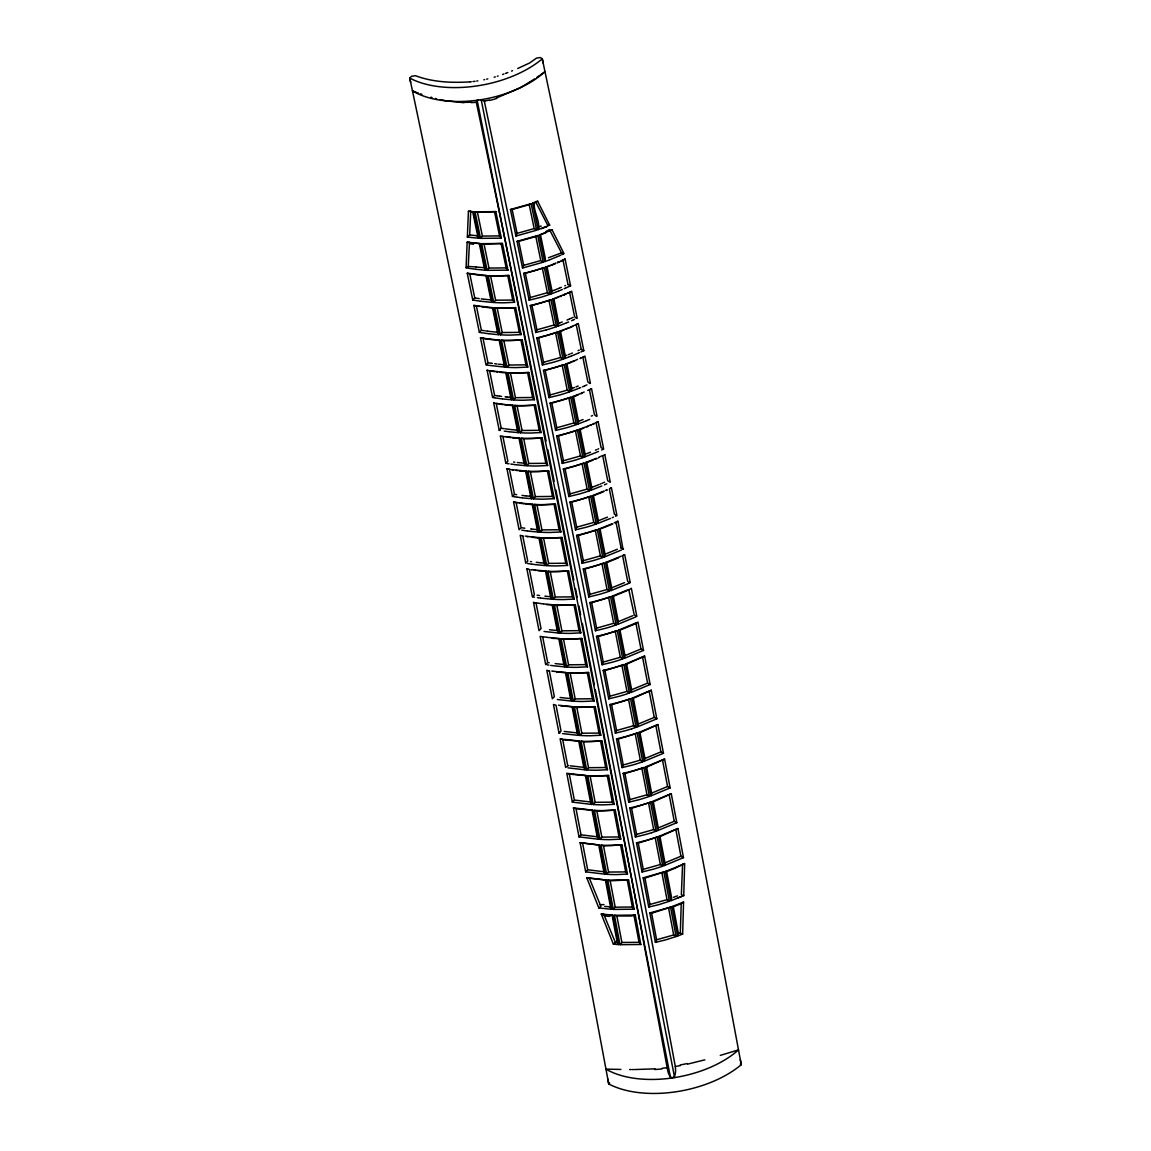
<?xml version="1.0" encoding="UTF-8"?>
<svg xmlns="http://www.w3.org/2000/svg" width="1151" height="1151" viewBox="0 0 1151 1151"><rect width="100%" height="100%" fill="white"/><g stroke="black" fill="none" stroke-linecap="round" stroke-linejoin="round"><path stroke-width="1.5" d="M683.565 902.039L681.234 903.664L680.313 933.144L682.644 934.108L683.565 902.039L672.098 906.585L677.666 935.993L682.644 934.108M675.292 1066.646C677.248 1080.329 668.832 1081.839 667.307 1067.811M675.177 867.624L665.422 871.436L670.99 900.715L683.752 895.622L684.644 863.782L675.32 867.552M467.349 237.063L469.666 234.962L470.73 211.209L468.414 211.295L467.349 237.063L478.945 238.257L473.449 211.726L468.414 211.295M467.148 242.214L466.097 267.608L468.256 266.413L469.507 242.214L467.148 242.214L480.053 243.58L485.549 270.24L475.694 269.276M538.193 229.653C540.783 221.265 532.553 210.187 534.568 202.705A2.23 1.712 -38.5 0 0 535.632 201.785L537.675 201.252L549.66 225.121L538.193 229.653L532.683 203.123L537.675 201.252M548.797 260.14L544.797 261.651L545.43 258.874L540.466 234.862L546.193 232.531M555.401 292.296L551.401 293.793L552.034 291.03L547.07 266.903L548.61 266.327M561.717 324.74L558.019 326.121L558.652 323.359L553.948 299.001M568.321 357.213L564.623 358.594L565.27 355.846L560.551 331.359M571.241 391.254L571.889 388.491L567.544 367.04L566.911 363.989L565.731 364.033L571.241 391.254L579.198 388.175M577.874 424.057L578.507 421.309L574.464 401.282L573.543 396.678L572.349 396.707L577.874 424.057L584.003 421.726M584.492 457.033L585.14 454.285L580.478 431.078L580.162 429.539L578.967 429.539L584.492 457.033L595.139 452.847M591.125 490.182L591.772 487.434L588.032 468.759L586.794 462.558L585.6 462.544L591.125 490.182L601.772 485.995M597.757 523.489L598.405 520.741L593.427 495.736L592.233 495.721L597.757 523.489L610.49 518.41M604.404 556.955L605.052 554.207L600.059 529.086L598.865 529.057L604.404 556.955L620.072 550.595M611.037 590.592L611.685 587.844L606.706 562.609L605.512 562.551L611.037 590.592L627.295 583.96M617.684 624.389L618.332 621.655L613.354 596.276L612.145 596.204L617.684 624.389L635.697 616.979M624.331 658.358L624.993 655.61L620.303 631.712L620.001 630.129L618.792 630.043L624.331 658.358L643.51 650.401L637.971 622.087L635.467 623.713M630.993 692.485L631.64 689.751L628.216 672.126L626.648 664.127L625.439 664.026L630.993 692.485L650.157 684.528L644.618 656.084L625.439 664.026M637.64 726.77L638.301 724.037L634.244 703.117L633.309 698.297L632.1 698.182L637.64 726.77L656.818 718.828L651.265 690.24L632.1 698.182M644.301 761.228L644.963 758.509L642.459 745.56L639.97 732.64L638.747 732.511L644.301 761.228L663.48 753.286L657.926 724.555L638.747 732.511M650.962 795.859L651.624 793.125L648.186 775.256L646.632 767.142L645.409 766.983L650.962 795.859L670.141 787.903L664.587 759.041L645.409 766.983M657.638 830.634L658.3 827.914L653.293 801.801L652.085 801.643L657.638 830.634L676.802 822.692L671.249 793.686L652.085 801.643M664.314 865.595L664.976 862.876L662.472 849.755L659.969 836.633L658.746 836.46L664.314 865.595L683.478 857.639L677.925 828.504L658.746 836.46M670.99 900.715L671.652 897.996L667.58 876.573L666.645 871.638L665.422 871.436M677.666 935.993L678.327 933.288L677.392 928.31L673.321 906.801L672.098 906.585M515.936 236.041L517.101 233.365L512.77 212.446L512.152 209.468L510.44 209.511L515.936 236.041L536.625 230.214L531.129 203.684L510.44 209.511M522.54 268.025L523.705 265.349L521.23 253.335L518.756 241.336L517.029 241.35L522.54 268.025L543.229 262.198L537.733 235.538L517.029 241.35M529.143 300.166L530.323 297.505L528.467 288.441L525.36 273.363L523.647 273.363L529.143 300.166L539.661 297.605A91.576 49.608 -11.2 0 0 545.43 295.836L549.847 294.354L544.337 267.55L539.934 269.046A91.548 49.622 -11.2 0 1 534.165 270.816L523.647 273.363M535.762 332.495L536.942 329.819L535.071 320.712L531.978 305.562L530.251 305.547L535.762 332.495L546.279 329.92M542.38 364.968L543.545 362.306L542.625 357.731L538.582 337.919L536.855 337.89L542.38 364.968L552.883 362.407A91.62 49.651 -11.2 0 0 558.667 360.651L563.069 359.155L557.559 332.078L553.142 333.574A91.605 49.651 -11.2 0 1 547.387 335.329L536.855 337.89M548.998 397.613L550.178 394.951L546.135 375.039L545.2 370.449L543.473 370.406L548.998 397.613L559.501 395.052A91.648 49.666 -11.2 0 0 565.285 393.297L569.687 391.8L564.177 364.579L559.76 366.076A91.634 49.666 -11.2 0 1 553.991 367.845L543.473 370.406M555.616 430.431L556.796 427.769L551.833 403.138L550.092 403.08L555.616 430.431L566.134 427.87A91.663 49.68 -11.2 0 0 571.903 426.115L576.306 424.618L570.795 397.268L566.378 398.75A91.648 49.666 -11.2 0 1 560.609 400.519L550.092 403.08M562.249 463.407L563.429 460.745L558.767 437.538L558.451 435.999L556.724 435.912L562.249 463.407L572.752 460.846A91.677 49.68 -11.2 0 0 578.536 459.091L582.938 457.594L577.414 430.1L573.011 431.596A91.663 49.68 -11.2 0 1 567.242 433.351L556.724 435.912M568.867 496.541L570.062 493.894L565.083 469.018L563.343 468.917L568.867 496.541L579.385 493.98A91.692 49.68 -11.2 0 0 585.168 492.225L589.571 490.729L584.046 463.105L579.629 464.601A91.677 49.68 -11.2 0 1 573.86 466.356L563.343 468.917M575.514 529.848L576.694 527.201L571.716 502.21L569.975 502.081L575.514 529.848L586.017 527.287A91.692 49.694 -11.2 0 0 591.801 525.532L596.204 524.036L590.679 496.268L586.262 497.764A91.692 49.694 -11.2 0 1 580.492 499.534L569.975 502.081M582.147 563.328L583.327 560.681L578.349 535.56L576.608 535.416L582.147 563.328L592.664 560.753A91.692 49.68 -11.2 0 0 598.434 558.998L602.836 557.516L597.311 529.604L592.894 531.1A91.692 49.694 -11.2 0 1 587.125 532.855L576.608 535.416M588.794 596.952L589.974 594.319L584.996 569.069L583.255 568.911L588.794 596.952L599.297 594.391A91.692 49.666 -11.2 0 0 605.066 592.636L609.483 591.139L603.944 563.112L599.542 564.594A91.692 49.68 -11.2 0 1 593.772 566.35L583.255 568.911M595.427 630.762L596.621 628.115L591.643 602.75L589.888 602.577L595.427 630.762L605.944 628.187A91.692 49.666 -11.2 0 0 611.713 626.432L616.13 624.95L610.591 596.765L606.189 598.261A91.692 49.666 -11.2 0 1 600.405 600.016M602.088 664.717L603.282 662.084L598.592 638.186L598.29 636.589L596.535 636.402L602.088 664.717L612.591 662.156A91.677 49.666 -11.2 0 0 618.36 660.401L622.777 658.904L617.238 630.59L612.821 632.086A91.692 49.68 -11.2 0 1 607.052 633.841L596.535 636.402M608.735 698.844L609.929 696.211L607.124 681.795L604.937 670.601L603.196 670.4L608.735 698.844L619.252 696.283A91.663 49.651 -11.2 0 0 625.022 694.528L629.424 693.031L623.885 664.587L619.483 666.084A91.677 49.666 -11.2 0 1 613.699 667.825L603.196 670.4M615.397 733.144L616.591 730.511L612.533 709.591L611.598 704.772L609.843 704.556L615.397 733.144L625.899 730.583A91.648 49.651 -11.2 0 0 631.669 728.813M622.058 767.602L623.252 764.983L620.749 752.035L618.26 739.115L616.504 738.87L622.058 767.602L632.561 765.041A91.634 49.637 -11.2 0 0 638.33 763.271L642.747 761.789L637.194 733.058L632.791 734.554A91.648 49.651 -11.2 0 1 627.007 736.309L616.504 738.87M628.719 802.218L629.914 799.6L626.475 781.73L624.921 773.616L623.166 773.357L628.719 802.218L639.222 799.657A91.605 49.622 -11.2 0 0 644.992 797.888L649.409 796.406L643.855 767.544L639.452 769.041A91.62 49.637 -11.2 0 1 633.669 770.782L623.166 773.357M635.381 837.007L636.589 834.403L631.582 808.29L629.827 808.016L635.381 837.007L645.898 834.446A91.576 49.594 -11.2 0 0 651.667 832.677M642.057 871.969L643.265 869.35L640.762 856.229L638.258 843.122L636.489 842.834L642.057 871.969L652.574 869.393A91.548 49.608 -11.2 0 0 658.343 867.653L662.746 866.156L657.192 837.007L652.775 838.503A91.576 49.594 -11.2 0 1 647.006 840.259L636.489 842.834M648.732 907.089L649.941 904.485L645.869 883.047L644.934 878.112L643.164 877.81L648.732 907.089L658.919 904.614L669.422 901.262L663.868 871.998L643.164 877.81M655.408 942.367L656.617 939.777L655.365 933.144L651.61 913.275L649.84 912.959L655.408 942.367L665.595 939.892L676.112 936.554L670.544 907.132L649.84 912.959M477.55 100.209L476.298 102.266A5513.002 435.769 81.7 0 1 546.078 440.991M480.528 238.358L482.37 236.07L482.068 234.574L477.42 212.187L475.018 211.827L480.528 238.358L501.347 238.156L495.851 211.626L475.018 211.827M487.132 270.341L488.974 268.068L486.499 256.04L484.024 244.041L481.622 243.681L487.132 270.341L507.951 270.14L502.44 243.48L481.622 243.681M493.736 302.497L495.592 300.21L492.801 286.628L490.628 276.082L488.225 275.693L493.736 302.497L498.182 302.713A91.576 49.637 -11.2 0 0 503.994 302.799L514.555 302.296L509.044 275.492L498.484 275.981M500.34 334.812L502.196 332.538L499.102 317.359L497.232 308.281L494.844 307.878L500.34 334.812L504.8 335.027A91.605 49.622 -11.2 0 0 510.612 335.085L521.173 334.61L515.662 307.662L505.102 308.151A91.576 49.608 -11.2 0 1 499.289 308.065L494.844 307.878M506.958 367.298L508.814 365.025L506.339 352.81L503.85 340.638L501.448 340.221L506.958 367.298L511.404 367.514A91.62 49.637 -11.2 0 0 517.231 367.572L527.791 367.083L522.266 340.005L511.706 340.495A91.605 49.637 -11.2 0 1 505.908 340.423L501.448 340.221M513.576 399.944L515.432 397.67L514.814 394.606L510.469 373.169L508.066 372.737L513.576 399.944L518.036 400.16A91.648 49.651 -11.2 0 0 523.849 400.217L534.409 399.728L528.885 372.521L518.324 373.01A91.634 49.651 -11.2 0 1 512.512 372.924L508.066 372.737M520.209 432.762L522.065 430.488L517.087 405.857L514.684 405.411L520.209 432.762L524.655 432.963A91.663 49.666 -11.2 0 0 530.467 433.035L541.028 432.546L535.503 405.195L524.942 405.684A91.648 49.651 -11.2 0 1 519.13 405.598L514.684 405.411M526.827 465.738L528.697 463.465L526.208 451.077L523.719 438.718L521.302 438.243L526.827 465.738L531.273 465.939A91.677 49.666 -11.2 0 0 537.1 466.011L547.66 465.522L542.135 438.027L531.575 438.531A91.663 49.666 -11.2 0 1 525.762 438.445L521.302 438.243M533.46 498.872L535.33 496.613L530.352 471.737L527.935 471.248L533.46 498.872L537.905 499.088A91.692 49.68 -11.2 0 0 543.718 499.16L554.278 498.671L548.754 471.032L538.193 471.536A91.677 49.68 -11.2 0 1 532.381 471.45L527.935 471.248M540.092 532.179L541.963 529.92L536.985 504.915L534.568 504.426L540.092 532.179L544.538 532.395A91.692 49.68 -11.2 0 0 550.365 532.467L560.925 531.963L555.386 504.21L544.826 504.699A91.692 49.68 -11.2 0 1 539.013 504.613L534.568 504.426M546.739 565.659L548.595 563.386L543.617 538.265L541.2 537.747L546.739 565.659L551.185 565.86A91.692 49.68 -11.2 0 0 556.998 565.932L567.558 565.443L562.019 537.531L551.458 538.035A91.692 49.68 -11.2 0 1 545.646 537.949L541.2 537.747M553.372 599.297L555.242 597.024L550.264 571.788L547.847 571.256L553.372 599.297L557.818 599.498A91.692 49.68 -11.2 0 0 563.63 599.57L574.205 599.081L568.666 571.04L558.106 571.529A91.692 49.68 -11.2 0 1 552.293 571.457L547.847 571.256M560.019 633.093L561.889 630.834L556.897 605.455L554.48 604.908L560.019 633.093L564.465 633.295A91.692 49.68 -11.2 0 0 570.277 633.381L580.838 632.877L575.299 604.692L564.738 605.196A91.692 49.68 -11.2 0 1 558.926 605.124L554.48 604.908M566.666 667.048L568.536 664.803L563.861 640.891L563.558 639.309L561.127 638.733L566.666 667.048L571.112 667.263A91.677 49.68 -11.2 0 0 576.924 667.335L587.499 666.832L581.946 638.517L571.385 639.021A91.692 49.68 -11.2 0 1 565.573 638.949L561.127 638.733M573.327 701.175L575.198 698.93L570.205 673.306L567.774 672.731L573.327 701.175L577.773 701.391A91.663 49.666 -11.2 0 0 583.586 701.463L594.146 700.973L588.607 672.515L578.047 673.004A91.677 49.68 -11.2 0 1 572.22 672.947L567.774 672.731M579.975 735.475L581.859 733.23L578.104 713.908L576.852 707.491L574.435 706.887L579.975 735.475L584.42 735.676A91.648 49.666 -11.2 0 0 590.233 735.762L600.808 735.259L595.254 706.671L584.694 707.16A91.663 49.666 -11.2 0 1 578.881 707.102L574.435 706.887M586.636 769.933L588.521 767.688L583.514 741.82L581.082 741.201L586.636 769.933L591.082 770.134A91.634 49.651 -11.2 0 0 596.894 770.22L607.469 769.717L601.915 740.985L591.355 741.489A91.648 49.651 -11.2 0 1 585.528 741.417L581.082 741.201M593.297 804.549L595.182 802.319L591.743 784.435L590.175 776.321L587.744 775.688L593.297 804.549L597.757 804.765A91.605 49.637 -11.2 0 0 603.556 804.851L614.13 804.348L608.577 775.472L598.016 775.975A91.62 49.651 -11.2 0 1 592.19 775.903L587.744 775.688M599.973 839.338L601.858 837.108L599.354 824.03L596.851 810.995L594.42 810.347L599.973 839.338L604.419 839.554A91.576 49.622 -11.2 0 0 610.231 839.64L620.792 839.137L615.238 810.131L604.678 810.621A91.605 49.637 -11.2 0 1 598.851 810.563L594.42 810.347M606.649 874.3L608.519 872.055L606.016 858.934L603.512 845.827L601.081 845.151L606.649 874.3L611.095 874.501A91.548 49.579 -11.2 0 0 616.907 874.573L627.468 874.084L621.9 844.949L611.339 845.438A91.576 49.622 -11.2 0 1 605.527 845.366L601.081 845.151M613.325 909.419L615.195 907.189L613.943 900.586L610.188 880.817L607.757 880.141L613.325 909.419L634.143 909.204L628.575 879.925L607.757 880.141M620.001 944.698L621.885 942.468L620.001 932.526L616.864 915.98L614.433 915.29L620.001 944.698L640.819 944.496L635.251 915.074L614.433 915.29M472.759 300.037L474.744 297.936L470.399 276.815L469.781 273.809L467.248 273.233L472.759 300.037L479.881 301.116M479.363 332.366L481.363 330.265L477.938 313.576L476.399 306.008L473.852 305.418L479.363 332.366L481.132 332.653M480.471 337.761L483.003 338.365L487.966 362.752L485.981 364.853L480.471 337.761L483.42 338.236M487.089 370.277L489.621 370.895L490.873 377.01L494.599 395.397L492.599 397.498L487.089 370.277L487.966 370.421M499.232 430.316L501.217 428.215L500.901 426.676L496.254 403.584L493.707 402.951L499.232 430.316L500.11 430.46M505.85 463.292L507.85 461.191L503.188 437.984L502.872 436.445L500.325 435.797L505.85 463.292L509.102 463.81M512.483 496.426L514.483 494.34L509.505 469.464L506.958 468.802L512.483 496.426L514.54 496.757M513.591 501.965L516.137 502.656L521.115 527.647L519.115 529.733L513.591 501.965L515.648 502.296M522.77 536.006L527.748 561.127L525.762 563.213L520.223 535.301L523.014 536.035M526.856 568.795L529.417 569.515L534.395 594.75L532.395 596.837L526.856 568.795L527.748 568.954M533.503 602.462L536.064 603.196L541.042 628.561L539.042 630.647L533.503 602.462L534.381 602.606M542.711 637.035L547.689 662.53L545.689 664.602L540.15 636.287L542.955 637.078M549.358 671.033L554.35 696.657L552.351 698.729L546.797 670.285L549.602 671.076M558.998 733.029L561.012 730.943L556.955 710.023L556.019 705.203L553.458 704.441L558.998 733.029L559.89 733.173M568.407 765.53L565.659 767.472L560.105 738.755L562.925 739.589M572.32 802.103L574.335 800.031L570.896 782.162L569.328 774.048L566.767 773.242L572.32 802.103L591.729 804.448L586.176 775.587L568.249 773.472M578.996 836.878L581.01 834.82L597.153 836.791L598.405 839.237L578.996 836.878L573.443 807.887L592.837 810.232L598.405 839.237M585.672 871.839L587.672 869.768L603.829 871.753L605.066 874.199L585.672 871.839L580.104 842.705L599.513 845.05L605.066 874.199M609.627 1083.033L608.721 1083.94L605.958 1069.121A5539.274 437.84 81.7 0 0 412.461 90.9L409.742 78.081L411.569 76.254L415.453 75.693C432.589 82.196 451.624 83.001 469.824 81.879M613.382 944.165L615.397 942.554A2.23 1.726 36.7 0 1 616.476 942.122L618.418 944.597L613.382 944.165L601.268 913.995L603.599 913.894L615.397 942.554M598.837 907.938L600.894 906.384L589.326 878.127L586.78 877.681L606.189 880.04L611.742 909.304L598.837 907.938L586.837 877.983L606.189 880.04M659.969 836.633L677.925 828.504M653.293 801.801L671.249 793.686M646.632 767.142L664.587 759.041M639.97 732.64L657.926 724.555M609.785 915.448L612.864 915.174L618.418 944.597M633.309 698.297L651.265 690.24M626.648 664.127L644.618 656.084M651.61 913.275L670.544 907.132M540.481 74.873L544.984 71.65L542.279 58.83L540.38 57.55L536.495 58.111L529.618 62.988L517.691 68.513M644.934 878.112L663.868 871.998M539.574 75.506L536.826 77.39M629.309 589.657L631.323 588.262L636.863 616.447L634.287 615.022L628.82 589.873M638.258 843.122L657.192 837.007M630.216 582.636L624.676 554.609L622.662 555.976L627.64 581.226L629.626 582.91M631.582 808.29L650.516 802.189L656.084 831.195L651.667 832.691M615.54 522.683L618.044 521.101L622.993 549.272M580.104 842.705L599.513 845.05M624.921 773.616L643.855 767.544M618.26 739.115L637.194 733.058M534.51 78.93L533.589 79.534M611.598 704.772L630.547 698.743L636.086 727.331L631.683 728.828M533.114 79.851L532.194 80.441M598.146 421.597L596.117 422.906L601.095 447.653L603.671 449.091L598.146 421.597L596.117 422.518M576.493 808.793L592.837 810.232M604.937 670.601L623.885 664.587M597.038 416.115L591.528 388.75L589.499 390.045L594.463 414.677L596.463 416.374M531.244 81.045L529.834 81.937M590.42 383.297L584.895 356.076L582.881 357.357L587.844 381.859L589.844 383.556M598.29 636.589L617.238 630.59M575.284 325.273L578.291 323.56L583.802 350.652L582.636 351.184M591.643 602.75L610.591 596.765M616.864 915.98L631.036 916.009L635.251 915.074M529.359 82.225L527.949 83.102M570.565 774.235L586.176 775.587M577.183 318.165L571.673 291.217L569.644 292.469L574.608 316.726L576.608 318.424M584.996 569.069L603.944 563.112M527.475 83.404L524.108 85.39M562.796 260.385L565.069 259.033L570.565 285.836L569.414 286.369M610.188 880.817L628.575 879.925M578.349 535.56L597.311 529.604M565.889 740.035L579.514 741.1L585.068 769.832L568.019 767.861M571.716 502.21L590.679 496.268M603.512 845.827L621.9 844.949M565.083 469.018L584.046 463.105M596.851 810.995L615.238 810.131M523.633 85.678L522.18 86.498M558.451 435.999L577.414 430.1M560.983 705.951L572.853 706.786L578.406 735.374L562.551 733.59M551.833 403.138L570.795 397.268M590.175 776.321L608.577 775.472M521.691 86.785L519.734 87.864M545.2 370.449L564.177 364.579M538.582 337.919L557.559 332.078M556.825 672.112L566.206 672.63L571.745 701.074L557.372 699.52M583.514 741.82L601.915 740.985M519.23 88.123L496.441 98.022M531.978 305.562L550.941 299.735L556.451 326.668L552.048 328.164A91.605 49.651 -11.2 0 1 546.279 329.934M576.852 707.491L595.254 706.671M525.36 273.363L544.337 267.55M552.207 638.345L559.559 638.632L565.098 666.947L552.221 665.595M535.56 236.617L537.733 235.538M570.205 673.306L588.607 672.515M531.129 203.684L529.215 204.662L534.165 228.56L536.625 230.214M563.558 639.309L581.946 638.517M546.567 604.62L552.912 604.807L558.451 632.992L545.574 631.64M556.897 605.455L575.299 604.692M550.264 571.788L568.666 571.04M537.891 570.709L546.265 571.155L551.804 599.182L542.855 598.333M563.673 253.824L561.515 252.875L548.48 257.723M565.069 259.033L563.904 259.565M578.291 323.56L576.248 324.496M591.528 388.75L587.729 390.462M543.617 538.265L562.019 537.531M563.098 254.083L561.933 254.616M570.81 291.62L569.155 292.685M603.095 449.35L601.628 450.012M610.821 488.038L609.958 488.441M616.346 515.806L615.483 516.195M617.454 521.374L616.591 521.763M567.745 284.513L570.565 285.836M583.744 356.609L582.866 357.011M623.511 555.127L622.346 555.66M629.05 583.169L627.885 583.701M636.805 622.619L618.792 630.043M643.51 650.401L640.949 648.991L624.993 655.61M650.157 684.528L647.596 683.119L631.64 689.751M656.818 718.828L654.257 717.404L638.301 724.037M663.48 753.286L660.919 751.876L644.963 758.509M670.141 787.903L667.58 786.493L651.624 793.125M676.802 822.692L674.256 821.282L658.3 827.914M683.478 857.639L680.932 856.229L664.976 862.876M674.702 868.343L684.586 863.48L682.557 864.401L681.363 894.715L683.752 895.622M563.328 259.838L560.695 261.018M568.824 286.642L567.659 287.16M580.737 349.429L583.802 350.652M582.061 351.443L580.895 351.976M620.518 547.804L623.569 549.013M562.307 260.601L561.573 260.932M602.736 455.523L598.923 457.22M621.54 549.933L620.662 550.336M569.054 292.412L567.688 293.347M568.666 292.901L567.932 293.232M574.565 319.359L573.399 319.877M615.425 522.295L614.246 522.813M674.587 868.401L666.645 871.638M560.767 255.148L559.587 255.666M573.14 317.388L570.939 318.367M538.15 537.905L539.632 537.646L545.157 565.558L536.208 564.709M628.403 589.585L612.145 596.204M632.834 615.684L618.332 621.655M634.489 624.159L620.001 630.129M567.069 287.433L565.904 287.951M574.795 325.157L573.615 325.675M579.27 350.091L578.047 350.638M581.399 357.659L580.233 358.177M580.924 358.234L580.19 358.565M586.924 384.88L584.866 385.786M592.52 415.554L591.297 416.101M594.65 423.18L592.29 424.215M594.175 423.784L593.441 424.115M536.985 504.915L555.386 504.21M606.807 483.808L604.448 484.844M613.44 517.116L612.26 517.648M621.18 556.192L605.512 562.551M565.558 285.506L564.824 285.822M598.664 448.746L597.916 449.077M606.951 490.211L606.217 490.527M626.863 590.751L613.354 596.276M560.105 261.579L559.372 261.91M567.299 293.188L565.975 294.095M572.81 320.136L571.63 320.654M579.428 352.623L578.248 353.141M607.023 489.75L605.555 490.384M558.998 255.925L557.516 256.572M604.548 482.226L603.815 482.542M612.85 523.878L612.116 524.209M624.475 582.636L611.685 587.844M565.314 288.21L564.134 288.728M573.025 325.934L570.364 327.085M572.594 326.467L569.874 327.632M598.405 451.451L595.743 452.602M599.081 457.566L598.347 457.882M617.339 549.214L616.605 549.545M558.882 262.111L557.89 262.543M565.486 294.311L564.494 294.742M570.45 318.582L569.702 318.899M618.504 557.832L606.706 562.609M558.926 261.781L557.401 262.759M565.529 293.965L563.256 295.275M577.658 353.4L574.68 354.666M584.276 386.045L582.492 386.808M591.715 424.863L590.492 425.395M596.693 449.609L595.455 450.142M611.613 524.424L610.879 524.741M552.048 229.883L549.977 230.531L561.4 252.659L563.904 253.407L552.048 229.883L539.287 234.977L544.797 261.651M558.321 262.04L557.429 262.428M564.94 294.224L552.509 299.174L558.019 326.121M530.352 471.737L548.754 471.032M602.836 482.974L602.088 483.291M611.598 523.978L598.865 529.057M616.102 549.746L605.052 554.207M556.926 256.817L549.415 259.91M569.213 319.115L566.983 320.05M577.572 359.342L572.752 361.716M584.19 392.016L582.406 392.764M589.715 419.367L587.916 420.129M590.808 424.848L589.024 425.611M597.11 458.415L595.628 459.048M604.074 491.031L592.233 495.721M603.743 491.606L603.009 491.923M609.886 525.158L600.059 529.086M561.357 287.318L559.616 288.052M562.35 289.491L560.249 290.354M568.666 321.935L566.565 322.798M569.385 327.848L568.637 328.164M596.247 458.371L595.355 458.745M531.517 504.555L532.999 504.311L538.524 532.079L529.575 531.23M600.851 483.823L600.103 484.125M607.483 517.13L598.405 520.741M555.66 263.493L554.667 263.91M681.234 903.664L673.321 906.801M555.645 263.176L554.753 263.55M581.874 393.383L581.126 393.685M588.506 426.23L586.751 426.963M601.757 492.441L593.427 495.736M561.515 296.008L559.774 296.728M568.565 327.834L566.134 329.186M574.076 354.911L571.371 356.019M580.694 387.556L579.802 387.93M581.802 393.023L580.91 393.397M523.719 438.718L542.135 438.027M587.327 420.374L586.42 420.748M588.434 425.856L587.528 426.23M594.75 458.99L585.6 462.544M554.163 264.111L553.156 264.529M559.127 288.254L556.35 289.376M572.349 353.055L571.097 353.573M598.851 484.643L591.772 487.434M512.526 70.7L511.562 71.089M554.149 263.795L549.113 266.126M559.659 290.613L558.451 291.102M567.371 328.323L559.113 331.517L564.623 358.594M573.989 360.839L565.731 364.033M565.961 323.043L564.753 323.532M578.219 386.017L575.96 386.923M580.305 393.642L572.349 396.707M585.816 420.993L584.607 421.482M586.924 426.474L578.967 429.539M592.88 460.184L586.794 462.558M552.653 264.73L551.401 265.234M517.087 405.857L535.503 405.195M590.463 452.214L585.14 454.285M557.847 291.347L556.019 292.066M558.264 297.332L556.739 297.936M564.148 323.776L562.321 324.496M569.846 354.076L568.321 354.681M570.767 356.263L568.939 356.983M571.5 362.22L569.975 362.824M578.119 394.908L576.593 395.512M583.082 419.54L578.507 421.309M524.885 471.363L526.367 471.147L531.891 498.771L522.942 497.923M555.847 289.577L554.077 290.268M562.206 321.992L560.695 322.582M563.861 330.092L562.335 330.682M583.73 428.172L580.162 429.539M550.207 265.377L545.891 266.989L551.401 293.793M510.469 373.169L528.885 372.521M569.472 363.011L566.911 363.989M574.435 387.527L571.889 388.491M576.09 395.714L573.543 396.678M507.864 72.542L507.073 72.858M553.573 290.455L552.797 290.743M555.214 298.512L554.451 298.814M560.177 322.784L559.415 323.071M561.832 330.884L561.069 331.171M566.796 355.256L565.27 355.846M673.479 897.305L677.407 895.881M506.267 73.16L505.462 73.448M538.812 226.891L541.186 226.013M516.195 438.157L519.734 438.143L525.259 465.637L516.31 464.788M503.85 340.638L522.266 340.005M503.865 74.038L502.584 74.484M497.232 308.281L515.662 307.662M550.941 299.735L546.538 301.217A91.576 49.637 -11.2 0 1 540.769 302.986L530.251 305.547M630.547 698.743L626.13 700.24A91.663 49.651 -11.2 0 1 620.36 701.981L609.843 704.556M650.516 802.189L646.114 803.686A91.605 49.608 -11.2 0 1 640.33 805.441L629.827 808.016M511.62 405.483L513.116 405.31L518.626 432.661L509.677 431.812M490.628 276.082L509.044 275.492M669.422 901.262L667.005 899.665L649.941 904.485M676.112 936.554L673.68 934.957L656.617 939.777M549.847 294.354L547.387 292.699L530.323 297.505M556.451 326.668L554.005 325.014L536.942 329.819M563.069 359.155L560.609 357.501L543.545 362.306M569.687 391.8L567.242 390.146L550.178 394.951M576.306 424.618L573.86 422.964L556.796 427.769M582.938 457.594L580.492 455.94L563.429 460.745M589.571 490.729L587.125 489.089L570.062 493.894M596.204 524.036L593.758 522.396L576.694 527.201M602.836 557.516L600.39 555.875L583.327 560.681M609.483 591.139L607.037 589.513L589.974 594.319M616.13 624.95L613.684 623.31L596.621 628.115M622.777 658.904L620.331 657.279L603.282 662.084M629.424 693.031L626.993 691.406L609.929 696.211M636.086 727.331L633.654 725.705L616.591 730.511M642.747 761.789L640.316 760.164L623.252 764.983M649.409 796.406L646.977 794.794L629.914 799.6M656.084 831.195L653.653 829.583L636.589 834.403M662.746 866.156L660.329 864.545L643.265 869.35M528.697 204.835L512.152 209.468M533.647 228.732L517.101 233.365M540.251 260.716L523.705 265.349M535.042 236.789L518.756 241.336M484.024 244.041L502.44 243.48M502.944 372.607L506.498 372.622L512.008 399.843L502.757 398.951M498.124 75.98L497.333 76.239M477.42 212.187L495.851 211.626M491.491 339.559L499.879 340.12L505.39 367.198L489.535 365.414M495.261 76.872L494.153 77.203M720.281 1055.395L738.496 1049.885A5539.274 437.84 81.7 0 0 544.984 71.65A83.534 45.666 -11.2 0 1 412.461 90.9L418.374 93.102M600.405 600.016L589.888 602.577M489.707 307.72L493.261 307.777L498.771 334.711L489.218 333.79M704.858 1059.841L687.55 1064.143M483.103 275.521L486.657 275.593L492.168 302.396L480.485 301.202M487.808 78.887L486.715 79.146M489.29 100.036L484.787 101.015M473.507 243.077L480.053 243.58M484.657 79.606L483.866 79.779M470.644 211.381A3.266 2.431 32.7 0 0 472.629 211.928L473.449 211.726M484.571 101.058L480.686 99.763M680.299 1065.625L675.608 1066.459M675.536 1066.473L675.32 1066.502A5513.002 435.769 81.7 0 0 484.312 101.101M477.881 80.872L476.773 81.045M478.428 100.094L477.665 100.195M475.032 81.289L472.989 81.548M667.235 1067.682L667.177 1067.682A5513.002 435.769 81.7 0 0 595.355 689.967M667.12 1067.696L662.285 1068.243M532.683 203.123L533.863 203.008M471.248 81.735L470.14 81.85M475.924 102.31L471.277 102.655M539.287 234.977L540.466 234.862M545.891 266.989L547.07 266.903M501.347 238.156L499.534 235.912L482.37 236.07M507.951 270.14L506.152 267.895L488.974 268.068M514.555 302.296L512.756 300.051L495.592 300.21M521.173 334.61L519.374 332.366L502.196 332.538M527.791 367.083L525.993 364.853L508.814 365.025M534.409 399.728L532.611 397.512L515.432 397.67M541.028 432.546L539.229 430.316L522.065 430.488M547.66 465.522L545.862 463.306L528.697 463.465M554.278 498.671L552.494 496.441L535.33 496.613M560.925 531.963L559.127 529.748L541.963 529.92M567.558 565.443L565.774 563.227L548.595 563.386M574.205 599.081L572.407 596.865L555.242 597.024M580.838 632.877L579.054 630.662L561.889 630.834M587.499 666.832L585.715 664.631L568.536 664.803M594.146 700.973L592.362 698.772L575.198 698.93M600.808 735.259L599.024 733.072L581.859 733.23M607.469 769.717L605.685 767.53L588.521 767.688M614.13 804.348L612.346 802.161L595.182 802.319M620.792 839.137L619.022 836.95L601.858 837.108M627.468 874.084L625.698 871.911L608.519 872.055M634.143 909.204L632.374 907.031L615.195 907.189M640.819 944.496L639.05 942.324L621.885 942.468M655.106 1068.847L634.604 1069.552M552.509 299.174L553.689 299.102M559.113 331.517L560.292 331.459M633.597 1069.552L632.1 1069.552M631.108 1069.552L629.626 1069.538M620.878 1069.437L605.958 1069.121A83.534 44.86 -11.2 0 0 738.496 1049.885L741.258 1064.704A86.426 46.831 -11.2 0 1 608.721 1083.94L607.8 1079.005M463.997 102.727L445.495 100.698M492.671 275.909L488.225 275.693M604.721 906.427L609.282 906.772M539.632 537.646L530.683 536.798M546.265 571.155L535.201 570.033M552.912 604.807L543.963 603.958M486.657 275.593L467.248 273.233M493.261 307.777L473.852 305.418M499.879 340.12L490.628 339.228M506.498 372.622L489.448 370.651M513.116 405.31L503.865 404.418M519.734 438.143L510.785 437.294M526.367 471.147L513.49 469.795M532.999 504.311L521.921 503.203M559.559 638.632L548.48 637.525M566.206 672.63L553.329 671.278M572.853 706.786L558.494 705.218M579.514 741.1L563.659 739.316M612.864 915.174L601.268 913.995M478.945 238.257L476.672 235.682M485.549 270.24L484.283 267.751L476.255 267.018M492.168 302.396L490.901 299.907L483.981 299.231M498.771 334.711L497.505 332.236L490.844 331.574M505.39 367.198L503.088 364.637M512.008 399.843L509.965 397.296M518.626 432.661L516.598 430.114M525.259 465.637L523.993 463.162L517.346 462.515M531.891 498.771L529.863 496.239M538.524 532.079L536.495 529.546M545.157 565.558L543.905 563.084L541.071 562.839M551.804 599.182L550.552 596.722L546.178 596.319M558.451 632.992L557.199 630.518L549.531 629.755M565.098 666.947L563.846 664.487L555.17 663.595M571.745 701.074L570.508 698.628L560.062 697.492M578.406 735.374L577.155 732.914L564.22 731.446M585.068 769.832L583.816 767.386L570.148 765.789M591.729 804.448L590.492 802.002L574.824 800.103M611.742 909.304L609.584 906.801M509.461 397.253L507.908 397.124M511.116 405.44L509.562 405.31M516.08 430.071L511.979 429.668M524.367 471.32L523.072 471.205M529.345 496.196L526.511 495.923M530.999 504.512L529.46 504.368M535.978 529.503L534.438 529.359M537.632 537.862L536.093 537.718M476.169 235.638L469.666 234.962M502.57 364.579L501.289 364.464M476.126 267.003L468.5 266.413L466.155 267.881L475.536 269.262M522.568 471.162L521.547 471.061M482.586 275.477L480.298 275.233M489.204 307.677L488.182 307.576M500.771 364.421L498.484 364.176M502.426 372.564L500.138 372.32M507.404 397.066L506.382 396.966M509.059 405.253L507.015 405.037M515.677 438.114L514.914 438.027M528.942 504.311L528.18 504.239M533.92 529.316L531.877 529.1M535.575 537.661L534.812 537.589M540.553 562.781L536.237 562.321M514.396 437.984L513.634 437.898M521.029 471.004L520.266 470.917M526.007 495.88L525.244 495.793M527.662 504.181L525.633 503.965M534.294 537.531L533.532 537.459M487.664 307.518L483.866 307.072M505.865 396.908L505.102 396.822M545.675 596.276L544.912 596.189M506.498 404.979L504.728 404.778M511.476 429.611L510.713 429.524M513.13 437.84L512.368 437.754M519.763 470.86L519 470.773M524.727 495.736L521.95 495.405M531.374 529.043L530.611 528.956M533.028 537.402L532.266 537.316M479.78 275.175L469.781 273.809M490.34 331.517L487.823 331.2M496.959 364.004L494.685 363.716M510.21 429.467L505.433 428.848M483.478 299.174L481.204 298.886M509.073 431.74L507.26 431.51M510.181 437.222L508.368 436.992M515.706 464.716L513.893 464.486M522.338 497.851L520.813 497.664M528.971 531.158L527.446 530.971M530.064 536.726L526.755 536.294M535.603 564.637L534.093 564.436M542.25 598.261L540.725 598.074M543.358 603.887L541.833 603.7M490.009 339.157L486.7 338.725M490.988 339.502L487.966 339.099M497.606 372.032L496.34 371.874M502.153 398.879L500.642 398.692M503.246 404.346L501.735 404.145M510.857 437.581L509.591 437.423M517.475 470.601L516.224 470.442M524.108 503.778L519.605 503.174M488.614 333.718L481.722 332.74M483.362 307.015L481.363 306.741M501.563 396.404L499.563 396.145M503.217 404.591L500.469 404.217M514.814 462.198L513.562 462.04M509.087 437.351L507.087 437.078M520.209 497.592L519.015 497.419M521.317 503.131L518.626 502.757M526.856 530.884L525.647 530.726M533.489 564.364L532.28 564.206M534.596 569.961L533.388 569.788M535.632 570.421L534.381 570.249M540.136 598.002L538.927 597.829M541.243 603.613L540.035 603.455M547.876 637.438L546.682 637.28M487.319 331.143L485.564 330.898M500.038 398.606L495.261 397.929M501.131 404.073L496.369 403.382M506.656 431.424L504.267 431.093M507.764 436.905L505.361 436.574M513.288 464.4L512.382 464.285M494.844 371.672L493.837 371.528M527.992 536.769L526.985 536.639M539.603 595.527L538.61 595.398M479.204 298.613L474.744 297.936M487.477 339.041L485.736 338.782M492.441 363.414L491.434 363.27M499.059 396.073L497.318 395.815M511.778 464.198L510.886 464.069M512.886 469.709L511.994 469.579M518.41 497.333L517.518 497.218M525.043 530.64L521.777 530.165M526.151 536.208L525.259 536.078M531.69 564.119L527.518 563.501M532.798 569.716L531.891 569.587M538.323 597.757L537.431 597.628M539.431 603.369L538.539 603.239M544.97 631.554L544.078 631.424M546.078 637.194L543.991 636.891M551.617 665.508L550.725 665.379M552.725 671.191L551.833 671.062M486.096 338.639L484.01 338.322M493.347 371.456L492.355 371.313M499.966 404.145L498.973 404.001M513.217 470.025L511.735 469.809M524.827 528.208L523.834 528.064M531.474 561.688L530.467 561.544M538.107 595.326L537.114 595.182M479.363 306.454L476.399 306.008M484.326 330.725L482.096 330.38M490.945 363.198L489.952 363.054M504.181 428.676L501.217 428.215M516.928 497.131L515.144 496.858M518.022 502.67L516.238 502.397M537.949 603.153L536.165 602.894M485.233 338.711L483.003 338.365M491.851 371.241L490.369 371.01M496.815 395.743L495.333 395.512M505.102 436.79L504.354 436.675M516.698 494.685L514.483 494.34M531.633 569.86L530.899 569.745M564.896 739.892L563.904 739.733M510.21 469.32L508.425 469.047M522.842 527.921L521.849 527.762M548.941 665.12L547.171 664.846M488.93 365.313L486.571 364.939M549.171 662.76L548.437 662.645M488.959 362.91L487.966 362.752M497.232 403.742L496.254 403.584M503.865 436.603L502.872 436.445M517.13 502.8L516.137 502.656M494.671 397.829L493.189 397.599M534.467 597.182L532.985 596.937M562.177 739.086L560.695 738.856M494.585 403.095L493.707 402.951M507.836 468.946L506.958 468.802M444.962 100.597L440.229 99.605M436.589 98.727L435.553 98.454M431.956 97.475L430.934 97.188M549.66 225.121L547.3 224.416L535.632 201.785M573.443 807.887L576.004 808.707L581.01 834.82M421.856 94.324L420.36 93.806M481.176 99.677L580.176 594.549L674.63 1077.581M543.229 262.198L540.769 260.543L535.819 236.531M740.309 1064.056L741.258 1064.704L740.338 1059.754M543.186 63.104L542.279 58.83A86.426 46.831 -11.2 0 1 409.742 78.081L410.648 82.34M494.585 212.014L499.534 235.912M501.189 243.883L506.152 267.895M472.73 211.87L477.679 235.768M479.334 243.739L484.283 267.751M563.04 260.27L567.99 284.412M542.423 268.557L547.387 292.699M549.041 300.756L554.005 325.014M507.792 275.909L512.756 300.051M514.411 308.108L519.374 332.366M485.938 275.78L490.901 299.907M492.542 307.964L497.505 332.236M576.263 324.827L581.226 349.213M555.645 333.114L560.609 357.501M562.264 365.644L567.242 390.146M521.015 340.48L525.993 364.853M527.633 372.996L532.611 397.512M499.16 340.336L504.124 364.709M505.778 372.852L510.742 397.368M568.896 398.332L573.86 422.964M575.514 431.193L580.492 455.94M477.161 100.266L576.162 595.139L670.616 1078.156M534.265 405.684L539.229 430.316M540.884 438.545L545.862 463.306M512.396 405.555L517.375 430.186M519.029 438.402L523.993 463.162M582.147 464.213L587.125 489.089M547.516 471.565L552.494 496.441M525.662 471.435L530.625 496.297M616.03 522.468L621.008 547.588M588.78 497.405L593.758 522.396M595.412 530.755L600.39 555.875M554.149 504.757L559.127 529.748M560.782 538.107L565.774 563.227M532.294 504.613L537.272 529.618M538.927 537.963L543.905 563.084M635.956 623.497L640.949 648.991M602.059 564.263L607.037 589.513M608.706 597.945L613.684 623.31M615.353 631.784L620.331 657.279M567.429 571.615L572.407 596.865M574.076 605.297L579.054 630.662M580.723 639.136L585.715 664.631M545.574 571.471L550.552 596.722M552.207 605.153L557.199 630.518M558.854 639.006L563.846 664.487M642.603 657.509L647.596 683.119M649.265 691.679L654.257 717.404M622 665.796L626.993 691.406M628.662 699.966L633.654 725.705M592.362 698.772L587.37 673.148M594.031 707.318L599.024 733.072M565.515 673.004L570.508 698.628M572.162 707.174L577.155 732.914M655.926 726.008L660.919 751.876M662.588 760.509L667.58 786.493M641.985 768.81L646.977 794.794M635.323 734.309L640.316 760.164M605.685 767.53L600.693 741.661M607.354 776.162L612.346 802.161M585.485 776.019L590.492 802.002M578.824 741.517L583.816 767.386M567.673 765.401L562.666 739.546M674.256 821.282L669.249 795.168M675.925 830L680.932 856.229M653.653 829.583L648.646 803.47M655.322 838.302L660.329 864.545M620.691 845.668L625.698 871.911M614.015 810.836L619.022 836.95M597.153 836.791L592.161 810.678M598.822 845.51L603.829 871.753M582.665 843.539L587.672 869.768M667.005 899.665L661.983 873.292M668.673 908.456L673.68 934.957M632.374 907.031L627.367 880.659M634.043 915.822L639.05 942.324M610.505 906.873L605.498 880.515M612.174 915.678L617.195 942.165M498.498 275.967A91.548 49.594 -11.2 0 1 492.686 275.895M549.502 229.524A38.184 32.703 -50.3 0 1 545.847 231.509M473.55 244.257A38.184 32.473 51.9 0 1 469.407 243.494M541.43 228.675A24.142 12.963 -30.3 0 1 546.682 226.891M600.016 904.758A38.184 24.934 29.7 0 1 604.002 904.643M677.493 897.953A38.184 24.027 -34.2 0 1 681.162 896.73M609.857 916.383A24.142 21.509 63 0 1 603.297 915.246M678.471 933.332A3.266 2.619 -40.3 0 1 680.356 933.015M496.613 98.454A77.448 57.665 -13 0 1 489.405 100.482M547.833 449.724A5513.002 435.769 81.7 0 1 554.163 481.262M555.919 490.053A5513.002 435.769 81.7 0 1 573.788 580.018M575.5 588.679A5513.002 435.769 81.7 0 1 577.212 597.355M578.924 606.045A5513.002 435.769 81.7 0 1 580.636 614.749M582.348 623.454A5513.002 435.769 81.7 0 1 594.333 684.701M471.32 102.194A77.448 56.73 -13.2 0 1 464.083 102.295M687.147 1063.553A77.448 23.25 -9.9 0 1 680.097 1064.992M661.969 1068.919A77.448 24.559 -9.7 0 1 654.617 1069.524M611.397 487.765L609.383 489.117L614.361 514.109L616.936 515.533L611.397 487.765M604.779 454.602L602.75 455.925L607.728 480.801L610.303 482.226L604.779 454.602"/></g></svg>
